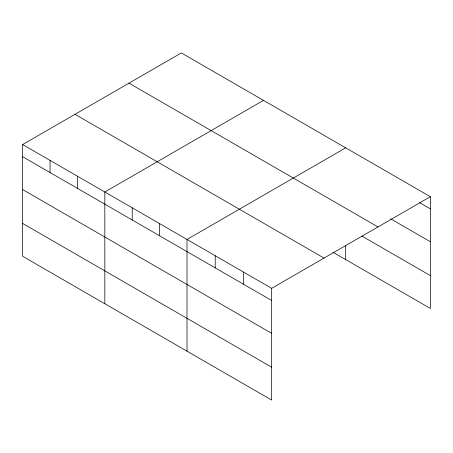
<?xml version="1.0" encoding="UTF-8"?>
<svg xmlns="http://www.w3.org/2000/svg" width="453" height="453" viewBox="0 0 453 453"><rect width="100%" height="100%" fill="white"/><g stroke="black" fill="none" stroke-linecap="round" stroke-linejoin="round"><path stroke-width="0.68" d="M271.67 333.351L271.67 288.318L22.65 144.552L22.65 256.296L271.67 400.061L271.67 333.351L22.65 189.581M332.898 252.185L430.35 308.448L430.35 196.704L181.33 52.939L22.65 144.552M263.51 100.379L104.824 191.993L104.824 303.736M345.684 147.825L187.004 239.439L187.004 351.183M271.67 288.318L430.35 196.704M419.54 202.638L430.35 208.878M390.718 218.856L430.35 241.738M128.969 83.171L377.983 226.936M361.896 236.07L430.35 275.594M75.017 114.32L324.031 258.085M22.65 156.727L271.67 300.492M22.65 223.437L271.67 367.207M345.684 245.588L345.684 259.569M243.448 272.026L243.448 284.201M215.226 255.73L215.226 267.904M159.609 223.623L159.609 235.798M132.219 207.808L132.219 219.982M77.435 176.177L77.435 188.352M50.04 160.368L50.04 172.542"/></g></svg>
